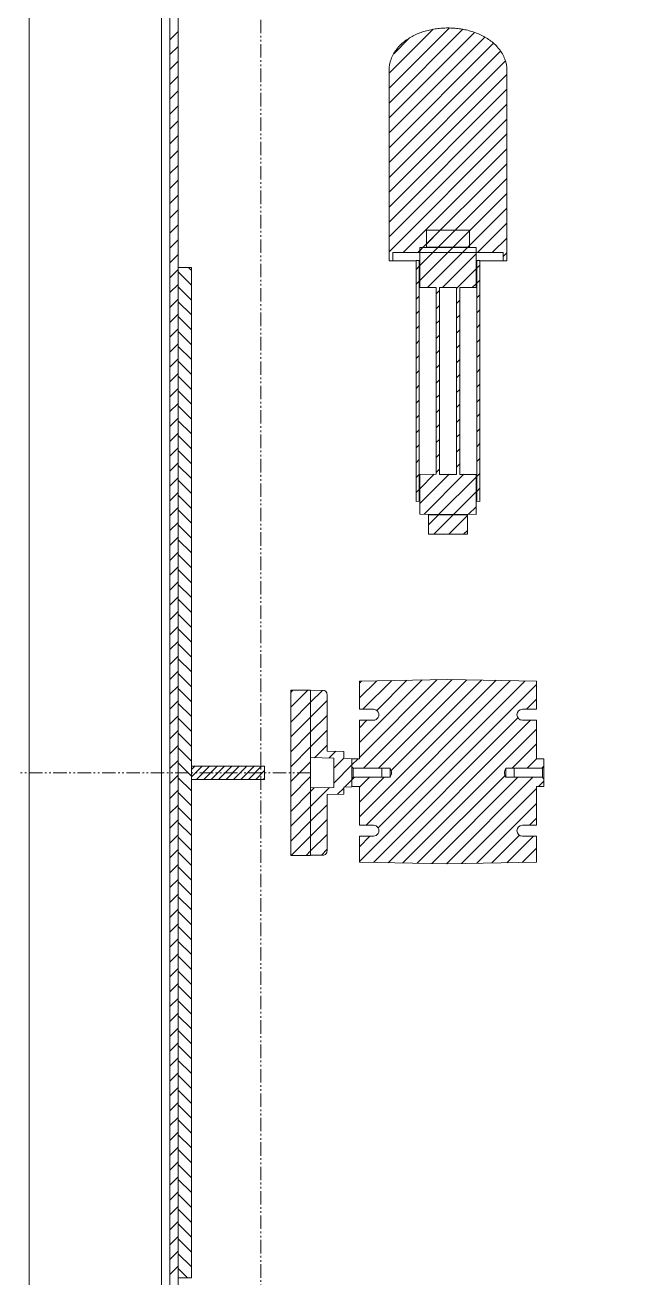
# Model space of a CAD drawing. Header units: millimetres. Extents: x 2179 to 44859, y 3478 to 159868.
# Drawn here: x 34571 to 34938, y 149118 to 149875 of the extents above; entities that cross this region are included whole.
import ezdxf

# ---------------------------------------------------------------- set-up
doc = ezdxf.new("R2010")
doc.units = ezdxf.units.MM
doc.linetypes.add('IMPORT-PHANTOM2', pattern=[14.732, 8.128, -1.524, 1.016, -1.524, 1.016, -1.524])
for name, color, linetype, lineweight in [('0-1', 7, 'IMPORT-PHANTOM2', 9), ('0-2', 7, 'Continuous', 9), ('2966-1_navrh dispozice stroju-HK_dwg-1', 7, 'Continuous', 9)]:
    doc.layers.add(name, color=color, linetype=linetype, lineweight=lineweight)

# ---------------------------------------------------------------- blocks, each defined once
blk = doc.blocks.new('2966-1_navrh dispozice stroju-HK_dwg__X1565-903140-1NP _ stroje - KOTVÍCÍ BODY')
at = {"layer": '0-2'}
for p, q in [((-26827.39, 18509.95), (-26832.39, 18514.95)), ((-26818.41, 18509.95), (-26823.41, 18514.95)), ((-26809.43, 18509.95), (-26814.43, 18514.95)), ((-26800.45, 18509.95), (-26805.45, 18514.95)), ((-26791.47, 18509.95), (-26796.47, 18514.95)), ((-26782.49, 18509.95), (-26787.49, 18514.95)), ((-26773.51, 18509.95), (-26778.51, 18514.95)), ((-26764.53, 18509.95), (-26769.53, 18514.95)), ((-26755.55, 18509.95), (-26760.55, 18514.95)), ((-26746.57, 18509.95), (-26751.57, 18514.95)), ((-26737.59, 18509.95), (-26742.59, 18514.95)), ((-26728.61, 18509.95), (-26733.61, 18514.95)), ((-26719.63, 18509.95), (-26724.63, 18514.95)), ((-26710.65, 18509.95), (-26715.65, 18514.95)), ((-26701.67, 18509.95), (-26706.67, 18514.95)), ((-26692.69, 18509.95), (-26697.69, 18514.95)), ((-26683.71, 18509.95), (-26688.71, 18514.95)), ((-26674.73, 18509.95), (-26679.73, 18514.95)), ((-26665.75, 18509.95), (-26670.75, 18514.95)), ((-26656.77, 18509.95), (-26661.77, 18514.95)), ((-26647.79, 18509.95), (-26652.79, 18514.95)), ((-26638.81, 18509.95), (-26643.81, 18514.95)), ((-26629.83, 18509.95), (-26634.83, 18514.95)), ((-26620.85, 18509.95), (-26625.85, 18514.95)), ((-26611.87, 18509.95), (-26616.87, 18514.95)), ((-26602.89, 18509.95), (-26607.89, 18514.95)), ((-26593.91, 18509.95), (-26598.91, 18514.95)), ((-26584.93, 18509.95), (-26589.93, 18514.95)), ((-26575.95, 18509.95), (-26580.95, 18514.95)), ((-26566.97, 18509.95), (-26571.97, 18514.95)), ((-26557.99, 18509.95), (-26562.99, 18514.95)), ((-26549.01, 18509.95), (-26554.01, 18514.95)), ((-26540.03, 18509.95), (-26545.03, 18514.95)), ((-26531.05, 18509.95), (-26536.05, 18514.95)), ((-26522.07, 18509.95), (-26527.07, 18514.95)), ((-26513.09, 18509.95), (-26518.09, 18514.95)), ((-26504.11, 18509.95), (-26509.11, 18514.95)), ((-26495.13, 18509.95), (-26500.13, 18514.95)), ((-26486.15, 18509.95), (-26491.15, 18514.95)), ((-26477.17, 18509.95), (-26482.17, 18514.95)), ((-26468.18, 18509.95), (-26473.18, 18514.95)), ((-26459.2, 18509.95), (-26464.2, 18514.95)), ((-26450.22, 18509.95), (-26455.22, 18514.95)), ((-26441.24, 18509.95), (-26446.24, 18514.95)), ((-26432.26, 18509.95), (-26437.26, 18514.95)), ((-26423.28, 18509.95), (-26428.28, 18514.95)), ((-26414.3, 18509.95), (-26419.3, 18514.95)), ((-26405.32, 18509.95), (-26410.32, 18514.95)), ((-26396.34, 18509.95), (-26401.34, 18514.95)), ((-26387.36, 18509.95), (-26392.36, 18514.95)), ((-26378.38, 18509.95), (-26383.38, 18514.95)), ((-26369.4, 18509.95), (-26374.4, 18514.95)), ((-26360.42, 18509.95), (-26365.42, 18514.95)), ((-26351.44, 18509.95), (-26356.44, 18514.95)), ((-26342.46, 18509.95), (-26347.46, 18514.95)), ((-26333.48, 18509.95), (-26338.48, 18514.95)), ((-26324.5, 18509.95), (-26329.5, 18514.95)), ((-26315.52, 18509.95), (-26320.52, 18514.95)), ((-26306.54, 18509.95), (-26311.54, 18514.95)), ((-26297.56, 18509.95), (-26302.56, 18514.95)), ((-26288.58, 18509.95), (-26293.58, 18514.95)), ((-26279.6, 18509.95), (-26284.6, 18514.95)), ((-26270.62, 18509.95), (-26275.62, 18514.95)), ((-26261.64, 18509.95), (-26266.64, 18514.95)), ((-26252.66, 18509.95), (-26257.66, 18514.95)), ((-26243.68, 18509.95), (-26248.68, 18514.95)), ((-26234.7, 18509.95), (-26239.7, 18514.95)), ((-26225.72, 18509.95), (-26230.72, 18514.95)), ((-26216.74, 18509.95), (-26221.74, 18514.95)), ((-26207.76, 18509.95), (-26212.76, 18514.95)), ((-26198.78, 18509.95), (-26203.78, 18514.95)), ((-26189.8, 18509.95), (-26194.8, 18514.95)), ((-26180.82, 18509.95), (-26185.82, 18514.95)), ((-26171.84, 18509.95), (-26176.84, 18514.95)), ((-26162.86, 18509.95), (-26167.86, 18514.95)), ((-26153.88, 18509.95), (-26158.88, 18514.95)), ((-26144.9, 18509.95), (-26149.9, 18514.95)), ((-26135.92, 18509.95), (-26140.92, 18514.95)), ((-26126.94, 18509.95), (-26131.94, 18514.95)), ((-26117.95, 18509.95), (-26122.95, 18514.95)), ((-26108.97, 18509.95), (-26113.97, 18514.95)), ((-26099.99, 18509.95), (-26104.99, 18514.95)), ((-26091.01, 18509.95), (-26096.01, 18514.95)), ((-26082.03, 18509.95), (-26087.03, 18514.95))]:
    blk.add_line(p, q, dxfattribs=at)
blk = doc.blocks.new('2966-1_navrh dispozice stroju-HK_dwg__X1590-903165-1NP _ stroje - KOTVÍCÍ BODY')
at = {"layer": '0-2'}
for p, q in [((-26387.66, 18734.75), (-26388.86, 18735.95)), ((-26376.52, 18732.59), (-26379.88, 18735.95)), ((-26331.24, 18624.45), (-26438.24, 18731.45)), ((-26423.2, 18725.39), (-26429.26, 18731.45)), ((-26330.44, 18650.59), (-26411.3, 18731.45)), ((-26387.67, 18716.8), (-26402.32, 18731.45)), ((-26387.66, 18725.77), (-26393.34, 18731.45)), ((-26329.98, 18677.07), (-26382.14, 18729.23)), ((-26330.11, 18686.18), (-26375.38, 18731.45)), ((-26330.27, 18695.32), (-26366.4, 18731.45)), ((-26353.2, 18727.23), (-26357.42, 18731.45)), ((-26330.59, 18713.6), (-26346.6, 18729.61)), ((-26330.75, 18722.74), (-26339.45, 18731.45)), ((-26351.56, 18635.79), (-26440.38, 18724.61)), ((-26330.6, 18641.77), (-26416.6, 18727.77)), ((-26330.43, 18704.46), (-26347.13, 18721.16)), ((-26353.2, 18628.45), (-26440.54, 18715.79)), ((-26330.75, 18632.94), (-26418.04, 18720.23)), ((-26330.14, 18668.25), (-26382.14, 18720.25)), ((-26358.18, 18624.45), (-26440.7, 18706.97)), ((-26330.29, 18659.42), (-26383.29, 18712.42)), ((-26386.28, 18643.57), (-26440.86, 18698.15)), ((-26387.66, 18635.97), (-26441.02, 18689.33)), ((-26387.66, 18626.99), (-26441.19, 18680.51)), ((-26394.1, 18624.45), (-26441.11, 18671.46)), ((-26403.08, 18624.45), (-26440.95, 18662.32)), ((-26422.53, 18634.92), (-26440.78, 18653.17)), ((-26423.2, 18626.61), (-26440.62, 18644.02)), ((-26367.16, 18624.45), (-26382.13, 18639.42)), ((-26430.02, 18624.45), (-26440.45, 18634.88)), ((-26376.14, 18624.45), (-26382.14, 18630.45)), ((-26340.22, 18624.45), (-26346.6, 18630.83)), ((-26439, 18624.45), (-26440.28, 18625.73)), ((-26412.06, 18624.45), (-26416.6, 18628.99)), ((-26389.6, 18619.95), (-26393.29, 18623.64)), ((-26380.62, 18619.95), (-26382.14, 18621.47))]:
    blk.add_line(p, q, dxfattribs=at)
blk = doc.blocks.new('2966-1_navrh dispozice stroju-HK_dwg__X1591-903166-1NP _ stroje - KOTVÍCÍ BODY')
at = {"layer": '0-2'}
for p, q in [((-26387.58, 18608.95), (-26393.63, 18615)), ((-26378.6, 18608.95), (-26389.6, 18619.95)), ((-26376.2, 18615.53), (-26380.62, 18619.95)), ((-26371.94, 18611.26), (-26375.62, 18614.95)), ((-26393.8, 18606.19), (-26397.88, 18610.27)), ((-26427.46, 18594.95), (-26434.59, 18602.07)), ((-26418.48, 18594.95), (-26428.48, 18604.95)), ((-26409.5, 18594.95), (-26419.5, 18604.95)), ((-26400.52, 18594.95), (-26410.52, 18604.95)), ((-26393.96, 18597.37), (-26401.54, 18604.95)), ((-26364.6, 18594.95), (-26376, 18606.35)), ((-26355.62, 18594.95), (-26365.62, 18604.95)), ((-26346.64, 18594.95), (-26356.64, 18604.95)), ((-26337.66, 18594.95), (-26347.66, 18604.95)), ((-26335.2, 18601.47), (-26338.68, 18604.95)), ((-26373.58, 18594.95), (-26375.84, 18597.2))]:
    blk.add_line(p, q, dxfattribs=at)
blk = doc.blocks.new('2966-1_navrh dispozice stroju-HK_dwg__X1592-903167-1NP _ stroje - KOTVÍCÍ BODY')
at = {"layer": '0-2'}
for p, q in [((-26528.9, 18678.43), (-26540.2, 18689.73)), ((-26528.9, 18687.41), (-26531.22, 18689.73)), ((-26528.9, 18669.45), (-26540.6, 18681.15)), ((-26534.6, 18666.16), (-26540.6, 18672.17))]:
    blk.add_line(p, q, dxfattribs=at)
blk = doc.blocks.new('2966-1_navrh dispozice stroju-HK_dwg__X1593-903168-1NP _ stroje - KOTVÍCÍ BODY')
at = {"layer": '0-2'}
for p, q in [((-26677.76, 18674.62), (-26698.09, 18694.95)), ((-26677.22, 18683.06), (-26689.11, 18694.95)), ((-26677.76, 18692.58), (-26680.13, 18694.95)), ((-26540.9, 18672.47), (-26563.38, 18694.95)), ((-26540.9, 18681.45), (-26554.4, 18694.95)), ((-26540.9, 18690.43), (-26545.42, 18694.95)), ((-26677.76, 18665.64), (-26701.9, 18689.78)), ((-26668.24, 18683.06), (-26670.21, 18685.03)), ((-26659.26, 18683.06), (-26661.23, 18685.03)), ((-26650.28, 18683.06), (-26652.25, 18685.03)), ((-26641.3, 18683.06), (-26643.27, 18685.03)), ((-26632.32, 18683.06), (-26634.29, 18685.03)), ((-26623.34, 18683.06), (-26625.31, 18685.03)), ((-26614.36, 18683.06), (-26616.33, 18685.03)), ((-26605.38, 18683.06), (-26607.35, 18685.03)), ((-26596.4, 18683.06), (-26598.37, 18685.03)), ((-26587.42, 18683.06), (-26589.39, 18685.03)), ((-26578.44, 18683.06), (-26580.41, 18685.03)), ((-26569.46, 18683.06), (-26571.43, 18685.03)), ((-26540.9, 18663.49), (-26565.05, 18687.63)), ((-26682.05, 18660.95), (-26701.9, 18680.8)), ((-26547.34, 18660.95), (-26565.05, 18678.65)), ((-26691.03, 18660.95), (-26701.9, 18671.82)), ((-26674, 18670.86), (-26675.97, 18672.83)), ((-26665.02, 18670.86), (-26666.99, 18672.83)), ((-26656.04, 18670.86), (-26658.01, 18672.83)), ((-26647.06, 18670.86), (-26649.03, 18672.83)), ((-26638.08, 18670.86), (-26640.05, 18672.83)), ((-26629.1, 18670.86), (-26631.07, 18672.83)), ((-26620.12, 18670.86), (-26622.09, 18672.83)), ((-26611.14, 18670.86), (-26613.11, 18672.83)), ((-26602.16, 18670.86), (-26604.13, 18672.83)), ((-26593.18, 18670.86), (-26595.15, 18672.83)), ((-26584.2, 18670.86), (-26586.17, 18672.83)), ((-26575.22, 18670.86), (-26577.19, 18672.83)), ((-26566.24, 18670.86), (-26568.21, 18672.83)), ((-26556.32, 18660.95), (-26565.05, 18669.67)), ((-26700.01, 18660.95), (-26701.9, 18662.84))]:
    blk.add_line(p, q, dxfattribs=at)
blk = doc.blocks.new('2966-1_navrh dispozice stroju-HK_dwg__X1594-903169-1NP _ stroje - KOTVÍCÍ BODY')
at = {"layer": '0-2'}
for p, q in [((-26688.8, 18658.72), (-26690.65, 18660.57)), ((-26679.82, 18658.72), (-26681.67, 18660.57)), ((-26670.84, 18658.72), (-26672.69, 18660.57)), ((-26661.86, 18658.72), (-26663.71, 18660.57)), ((-26652.88, 18658.72), (-26654.73, 18660.57)), ((-26643.9, 18658.72), (-26645.75, 18660.57)), ((-26634.92, 18658.72), (-26636.77, 18660.57)), ((-26625.94, 18658.72), (-26627.79, 18660.57)), ((-26616.96, 18658.72), (-26618.81, 18660.57)), ((-26607.98, 18658.72), (-26609.83, 18660.57)), ((-26599, 18658.72), (-26600.85, 18660.57)), ((-26590.02, 18658.72), (-26591.87, 18660.57)), ((-26581.04, 18658.72), (-26582.89, 18660.57)), ((-26572.06, 18658.72), (-26573.91, 18660.57)), ((-26563.08, 18658.72), (-26564.93, 18660.57)), ((-26554.1, 18658.72), (-26555.95, 18660.57))]:
    blk.add_line(p, q, dxfattribs=at)
blk = doc.blocks.new('2966-1_navrh dispozice stroju-HK_dwg__X1595-903170-1NP _ stroje - KOTVÍCÍ BODY')
at = {"layer": '0-2'}
for p, q in [((-26689.48, 18695.32), (-26691.33, 18697.17)), ((-26680.5, 18695.32), (-26682.35, 18697.17)), ((-26671.52, 18695.32), (-26673.37, 18697.17)), ((-26662.54, 18695.32), (-26664.39, 18697.17)), ((-26653.56, 18695.32), (-26655.41, 18697.17)), ((-26644.58, 18695.32), (-26646.43, 18697.17)), ((-26635.6, 18695.32), (-26637.45, 18697.17)), ((-26626.62, 18695.32), (-26628.47, 18697.17)), ((-26617.64, 18695.32), (-26619.49, 18697.17)), ((-26608.66, 18695.32), (-26610.51, 18697.17)), ((-26599.68, 18695.32), (-26601.53, 18697.17)), ((-26590.7, 18695.32), (-26592.55, 18697.17)), ((-26581.72, 18695.32), (-26583.57, 18697.17)), ((-26572.74, 18695.32), (-26574.59, 18697.17)), ((-26563.76, 18695.32), (-26565.61, 18697.17)), ((-26554.78, 18695.32), (-26556.63, 18697.17))]:
    blk.add_line(p, q, dxfattribs=at)
blk = doc.blocks.new('2966-1_navrh dispozice stroju-HK_dwg__X1596-903171-1NP _ stroje - KOTVÍCÍ BODY')
at = {"layer": '0-2'}
for p, q in [((-26702.2, 18681.1), (-26712.07, 18690.97)), ((-26702.2, 18690.08), (-26703.09, 18690.97)), ((-26702.2, 18672.12), (-26712.4, 18682.32)), ((-26703.98, 18664.92), (-26712.4, 18673.34))]:
    blk.add_line(p, q, dxfattribs=at)
blk = doc.blocks.new('2966-1_navrh dispozice stroju-HK_dwg__X1597-903172-1NP _ stroje - KOTVÍCÍ BODY')
at = {"layer": '0-2'}
for p, q in [((-26735.3, 18642.36), (-26806.48, 18713.53)), ((-26726.32, 18642.36), (-26797.5, 18713.53)), ((-26717.34, 18642.36), (-26788.52, 18713.53)), ((-26708.36, 18642.36), (-26779.53, 18713.53)), ((-26699.38, 18642.36), (-26770.55, 18713.53)), ((-26698.9, 18650.86), (-26761.57, 18713.53)), ((-26698.9, 18659.84), (-26752.59, 18713.53)), ((-26698.9, 18668.82), (-26743.61, 18713.53)), ((-26698.9, 18677.8), (-26734.63, 18713.53)), ((-26698.9, 18686.78), (-26725.65, 18713.53)), ((-26698.9, 18695.76), (-26716.67, 18713.53)), ((-26698.9, 18704.74), (-26707.69, 18713.53)), ((-26696.48, 18711.3), (-26698.71, 18713.53)), ((-26762.24, 18642.36), (-26825.33, 18705.45)), ((-26753.26, 18642.36), (-26820.61, 18709.71)), ((-26744.28, 18642.36), (-26814.58, 18712.66)), ((-26771.22, 18642.36), (-26829.04, 18700.18)), ((-26780.2, 18642.36), (-26831.84, 18694)), ((-26789.18, 18642.36), (-26833.73, 18686.91)), ((-26798.16, 18642.36), (-26834.5, 18678.7)), ((-26807.14, 18642.36), (-26833.72, 18668.94)), ((-26818.91, 18645.15), (-26828.49, 18654.72))]:
    blk.add_line(p, q, dxfattribs=at)
blk = doc.blocks.new('2966-1_navrh dispozice stroju-HK_dwg__X1598-903173-1NP _ stroje - KOTVÍCÍ BODY')
at = {"layer": '0-2'}
for p, q in [((-26689.9, 18521.25), (-26688.2, 18522.95)), ((-26687.22, 18514.95), (-26679.22, 18522.95)), ((-26678.24, 18514.95), (-26670.24, 18522.95)), ((-26669.26, 18514.95), (-26661.26, 18522.95)), ((-26660.28, 18514.95), (-26652.28, 18522.95)), ((-26651.3, 18514.95), (-26643.3, 18522.95)), ((-26642.32, 18514.95), (-26634.32, 18522.95)), ((-26633.34, 18514.95), (-26625.34, 18522.95)), ((-26624.36, 18514.95), (-26616.36, 18522.95)), ((-26615.38, 18514.95), (-26607.38, 18522.95)), ((-26606.4, 18514.95), (-26598.4, 18522.95)), ((-26597.42, 18514.95), (-26589.42, 18522.95)), ((-26588.44, 18514.95), (-26580.44, 18522.95)), ((-26579.46, 18514.95), (-26571.46, 18522.95)), ((-26570.48, 18514.95), (-26562.48, 18522.95)), ((-26561.5, 18514.95), (-26553.5, 18522.95)), ((-26552.51, 18514.95), (-26544.51, 18522.95)), ((-26543.53, 18514.95), (-26535.53, 18522.95)), ((-26534.55, 18514.95), (-26526.55, 18522.95)), ((-26525.57, 18514.95), (-26517.57, 18522.95)), ((-26516.59, 18514.95), (-26508.59, 18522.95)), ((-26507.61, 18514.95), (-26499.61, 18522.95)), ((-26498.63, 18514.95), (-26490.63, 18522.95)), ((-26489.65, 18514.95), (-26481.65, 18522.95)), ((-26480.67, 18514.95), (-26472.67, 18522.95)), ((-26471.69, 18514.95), (-26463.69, 18522.95)), ((-26462.71, 18514.95), (-26454.71, 18522.95)), ((-26453.73, 18514.95), (-26445.73, 18522.95)), ((-26444.75, 18514.95), (-26436.75, 18522.95)), ((-26435.77, 18514.95), (-26427.77, 18522.95)), ((-26426.79, 18514.95), (-26418.79, 18522.95)), ((-26417.81, 18514.95), (-26409.81, 18522.95)), ((-26408.83, 18514.95), (-26400.83, 18522.95)), ((-26399.85, 18514.95), (-26391.85, 18522.95)), ((-26390.87, 18514.95), (-26382.87, 18522.95)), ((-26381.89, 18514.95), (-26373.89, 18522.95)), ((-26372.91, 18514.95), (-26364.91, 18522.95)), ((-26363.93, 18514.95), (-26355.93, 18522.95)), ((-26354.95, 18514.95), (-26346.95, 18522.95)), ((-26345.97, 18514.95), (-26337.97, 18522.95)), ((-26336.99, 18514.95), (-26328.99, 18522.95)), ((-26328.01, 18514.95), (-26320.01, 18522.95)), ((-26319.03, 18514.95), (-26311.03, 18522.95)), ((-26310.05, 18514.95), (-26302.05, 18522.95)), ((-26301.07, 18514.95), (-26293.07, 18522.95)), ((-26292.09, 18514.95), (-26284.09, 18522.95)), ((-26283.11, 18514.95), (-26275.11, 18522.95)), ((-26274.13, 18514.95), (-26266.13, 18522.95)), ((-26265.15, 18514.95), (-26257.15, 18522.95)), ((-26256.17, 18514.95), (-26248.17, 18522.95)), ((-26247.19, 18514.95), (-26239.19, 18522.95)), ((-26238.21, 18514.95), (-26230.21, 18522.95)), ((-26229.23, 18514.95), (-26221.23, 18522.95)), ((-26220.25, 18514.95), (-26212.25, 18522.95)), ((-26211.27, 18514.95), (-26203.27, 18522.95)), ((-26202.28, 18514.95), (-26194.28, 18522.95)), ((-26193.3, 18514.95), (-26185.3, 18522.95)), ((-26184.32, 18514.95), (-26176.32, 18522.95)), ((-26175.34, 18514.95), (-26167.34, 18522.95)), ((-26166.36, 18514.95), (-26158.36, 18522.95)), ((-26157.38, 18514.95), (-26149.38, 18522.95)), ((-26148.4, 18514.95), (-26140.4, 18522.95)), ((-26139.42, 18514.95), (-26131.42, 18522.95)), ((-26130.44, 18514.95), (-26122.44, 18522.95)), ((-26121.46, 18514.95), (-26113.46, 18522.95)), ((-26112.48, 18514.95), (-26104.48, 18522.95)), ((-26103.5, 18514.95), (-26095.5, 18522.95)), ((-26094.52, 18514.95), (-26086.52, 18522.95)), ((-26085.54, 18514.95), (-26079.9, 18520.59))]:
    blk.add_line(p, q, dxfattribs=at)
blk = doc.blocks.new('2966-1_navrh dispozice stroju-HK_dwg__X1599-903174-1NP _ stroje - KOTVÍCÍ BODY')
at = {"layer": '0-2'}
for p, q in [((-26424.44, 18582.95), (-26434.78, 18593.29)), ((-26415.46, 18582.95), (-26427.46, 18594.95)), ((-26406.48, 18582.95), (-26418.48, 18594.95)), ((-26397.5, 18582.95), (-26409.5, 18594.95)), ((-26388.52, 18582.95), (-26400.52, 18594.95)), ((-26379.54, 18582.95), (-26391.54, 18594.95)), ((-26370.56, 18582.95), (-26382.56, 18594.95)), ((-26361.58, 18582.95), (-26373.58, 18594.95)), ((-26352.6, 18582.95), (-26364.6, 18594.95)), ((-26343.62, 18582.95), (-26355.62, 18594.95)), ((-26335.02, 18583.32), (-26346.64, 18594.95)), ((-26335.02, 18592.3), (-26337.66, 18594.95)), ((-26433.42, 18582.95), (-26434.78, 18584.31))]:
    blk.add_line(p, q, dxfattribs=at)
blk = doc.blocks.new('2966-1_navrh dispozice stroju-HK_dwg__X1600-903175-1NP _ stroje - KOTVÍCÍ BODY')
at = {"layer": '0-2'}
for p, q in [((-26380.9, 18557.37), (-26388.9, 18565.37)), ((-26380.9, 18561.86), (-26386.16, 18567.12)), ((-26380.9, 18566.35), (-26381.67, 18567.12)), ((-26380.9, 18552.88), (-26388.9, 18560.88)), ((-26380.9, 18548.39), (-26388.9, 18556.39)), ((-26380.9, 18543.9), (-26388.9, 18551.9)), ((-26380.9, 18539.41), (-26388.9, 18547.41)), ((-26380.9, 18534.92), (-26388.9, 18542.92)), ((-26380.9, 18530.43), (-26388.9, 18538.43)), ((-26380.9, 18525.94), (-26388.9, 18533.94)), ((-26382.4, 18522.95), (-26388.9, 18529.45)), ((-26386.89, 18522.95), (-26388.9, 18524.96))]:
    blk.add_line(p, q, dxfattribs=at)
blk = doc.blocks.new('2966-1_navrh dispozice stroju-HK_dwg-867852-1NP _ stroje - KOTVÍCÍ BODY')
at = {"layer": '0-1'}
blk.add_line((-13033.83, 29530.57), (-14683.48, 26786.21), dxfattribs=at)
at = {"layer": '0-1', "flags": 128}
blk.add_lwpolyline([(-12552.37, 28972.8), (-12222.65, 29521.33), (-13422.55, 30242.6), (-13649.24, 29865.49), (-12449.33, 29144.22)], dxfattribs=at)
at = {"layer": '0-2'}
for p, q in [((-13723, 29839.82), (-12437.39, 29067.03)), ((-12478.61, 28998.47), (-13764.22, 29771.26)), ((-13014.04, 29568.84), (-13009.31, 29566))]:
    blk.add_line(p, q, dxfattribs=at)
at = {"layer": '0-2', "flags": 128}
for points in [[(-12432.24, 29075.61), (-13717.85, 29848.39), (-13720.43, 29844.11), (-12434.81, 29071.32)], [(-13265.05, 29781.59), (-13278.47, 29759.27), (-13269.73, 29754.01), (-13256.31, 29776.34)], [(-13271.52, 29750.45), (-13250.82, 29738.01), (-13245.72, 29746.51), (-13149.12, 29688.44), (-13154.22, 29679.94), (-13133.53, 29667.5), (-13116.01, 29696.64), (-13136.71, 29709.08), (-13141.81, 29700.59), (-13238.41, 29758.65), (-13233.31, 29767.15), (-13254, 29779.59)], [(-13121.59, 29702.59), (-13246.13, 29777.45), (-13247.08, 29775.87), (-13122.55, 29701.01)], [(-13239.43, 29756.96), (-13142.83, 29698.89), (-13148.1, 29690.13), (-13244.7, 29748.2)], [(-13140.45, 29671.23), (-13264.98, 29746.08), (-13265.94, 29744.5), (-13141.4, 29669.64)], [(-13118.44, 29692.02), (-13130.58, 29671.82), (-13120.56, 29665.79), (-13108.42, 29685.99)], [(-12813.64, 29304.87), (-12809.51, 29311.72), (-13332.33, 29625.99), (-13336.45, 29619.13)], [(-12997.26, 29494.58), (-12991.07, 29504.87), (-13076.58, 29556.27), (-13082.77, 29545.98)], [(-13067.49, 29466.8), (-13074.35, 29470.92), (-13051.59, 29508.78), (-13044.74, 29504.65)]]:
    blk.add_lwpolyline(points, close=True, dxfattribs=at)
for points in [[(-13246, 29777.38), (-13238.72, 29789.49), (-13237.57, 29791.4), (-13336.13, 29850.65)], [(-13372.8, 29789.64), (-13274.24, 29730.4), (-13273.09, 29732.31), (-13265.81, 29744.42)], [(-13238.72, 29789.49), (-13243, 29792.06), (-13277.37, 29734.89), (-13273.09, 29732.31)], [(-13047.08, 29582.87), (-13051.46, 29575.58), (-13066.08, 29584.37), (-13039.35, 29630.72), (-13010.95, 29676.08), (-12996.33, 29667.29), (-13000.71, 29660)], [(-12995.05, 29656.6), (-12990.67, 29663.89), (-12970.71, 29651.89), (-12968.32, 29655.7), (-12964.33, 29653.3)], [(-12972.83, 29637.41), (-12972.83, 29637.41), (-12963.97, 29652.15), (-12959.23, 29649.3), (-12968.09, 29634.56), (-12972.83, 29637.41), (-12975.41, 29633.13), (-12970.66, 29630.28), (-12968.09, 29634.56), (-12968.09, 29634.56)], [(-12963.97, 29652.15), (-12964.33, 29653.3), (-12958.05, 29649.53), (-12954.05, 29647.13), (-12956.3, 29643.23), (-12936.34, 29631.23), (-12940.71, 29623.94)], [(-12935.06, 29620.54), (-12930.68, 29627.82), (-12917.22, 29619.74), (-12943.99, 29573.4), (-12972.35, 29528.03), (-12985.8, 29536.12), (-12981.43, 29543.4)], [(-13024.09, 29553.88), (-13028.08, 29556.28), (-13025.83, 29560.18), (-13045.8, 29572.18), (-13041.42, 29579.47)], [(-13018.17, 29551.26), (-13022.9, 29554.11), (-13014.04, 29568.84), (-13014.05, 29568.85), (-13011.47, 29573.13), (-13006.73, 29570.28)], [(-12987.08, 29546.8), (-12991.46, 29539.52), (-13011.43, 29551.52), (-13013.82, 29547.71), (-13017.81, 29550.11), (-13018.17, 29551.26), (-13009.31, 29566), (-13009.3, 29565.99), (-13006.73, 29570.28)], [(-13072.25, 29563.04), (-13076.56, 29556.25), (-13041.63, 29535.26), (-13034.21, 29547.13), (-13019.03, 29538), (-13026.03, 29525.88), (-12991.09, 29504.88), (-12987.12, 29511.87)], [(-13068.8, 29563.25), (-13039.88, 29545.87), (-13034.58, 29554.35), (-13031.01, 29552.21), (-13028.2, 29556.35), (-13013.7, 29547.64), (-13016.04, 29543.21), (-13012.47, 29541.06), (-13017.47, 29532.4), (-12988.56, 29515.02)]]:
    blk.add_lwpolyline(points, dxfattribs=at)
at = {"layer": '0-2'}
for centre, start, end in [((-12997.88, 29658.3), 148.98964, 328.98964), ((-12937.89, 29622.24), 148.98964, 328.98964), ((-13044.25, 29581.17), 328.98964, 148.98964), ((-12984.25, 29545.1), 328.98964, 148.98964)]:
    blk.add_arc(centre, 3.3, start, end, dxfattribs=at)
for points, knots in [([(-13336.13, 29850.65), (-13338.12, 29851.85), (-13341.43, 29853.08), (-13346.06, 29853.55), (-13349.55, 29853.37), (-13352.97, 29852.7), (-13356.27, 29851.6), (-13359.42, 29850.14), (-13362.41, 29848.37), (-13365.22, 29846.34), (-13367.84, 29844.08), (-13370.29, 29841.62), (-13372.55, 29839), (-13374.62, 29836.22), (-13376.5, 29833.31), (-13378.18, 29830.29), (-13379.65, 29827.16), (-13380.89, 29823.94), (-13381.9, 29820.64), (-13382.66, 29817.26), (-13383.13, 29813.83), (-13383.28, 29810.37), (-13383.08, 29806.91), (-13382.49, 29803.49), (-13381.48, 29800.17), (-13380.01, 29797.01), (-13377.42, 29793.17), (-13374.79, 29790.83), (-13372.8, 29789.64)], [0, 0, 0, 0, 0.071662, 0.107555, 0.1434, 0.179226, 0.215034, 0.250789, 0.286489, 0.32218, 0.357919, 0.393657, 0.429319, 0.464982, 0.500675, 0.536332, 0.5719, 0.607448, 0.643084, 0.678744, 0.714365, 0.749992, 0.785675, 0.82142, 0.857166, 0.89289, 0.928645, 1, 1, 1, 1]), ([(-12959.23, 29649.3), (-12959.04, 29649.34), (-12958.64, 29649.41), (-12958.24, 29649.49), (-12958.05, 29649.53)], [0, 0, 0, 0, 0.499934, 1, 1, 1, 1]), ([(-12975.41, 29633.13), (-12975.11, 29632.66), (-12974.65, 29631.95), (-12973.88, 29631.13), (-12973.15, 29630.69), (-12972.06, 29630.4), (-12971.22, 29630.32), (-12970.66, 29630.28)], [0, 0, 0, 0, 0.28543, 0.428231, 0.570966, 0.713783, 1, 1, 1, 1]), ([(-13006.73, 29570.28), (-13007.03, 29570.75), (-13007.49, 29571.46), (-13008.26, 29572.28), (-13008.99, 29572.72), (-13010.08, 29573.01), (-13010.91, 29573.09), (-13011.47, 29573.13)], [0, 0, 0, 0, 0.286217, 0.429034, 0.571769, 0.71457, 1, 1, 1, 1]), ([(-13068.8, 29563.25), (-13069.04, 29563.4), (-13069.42, 29563.58), (-13069.96, 29563.73), (-13070.38, 29563.8), (-13070.81, 29563.81), (-13071.23, 29563.75), (-13071.76, 29563.56), (-13072.1, 29563.28), (-13072.25, 29563.04)], [0, 0, 0, 0, 0.221901, 0.332797, 0.443703, 0.554853, 0.666043, 0.777324, 1, 1, 1, 1]), ([(-13022.9, 29554.11), (-13023.1, 29554.07), (-13023.5, 29554), (-13023.89, 29553.92), (-13024.09, 29553.88)], [0, 0, 0, 0, 0.499934, 1, 1, 1, 1]), ([(-12987.12, 29511.87), (-12986.98, 29512.11), (-12986.89, 29512.54), (-12986.98, 29513.11), (-12987.12, 29513.51), (-12987.33, 29513.88), (-12987.59, 29514.22), (-12987.98, 29514.62), (-12988.32, 29514.88), (-12988.56, 29515.02)], [0, 0, 0, 0, 0.222648, 0.334002, 0.445393, 0.556624, 0.667729, 0.778633, 1, 1, 1, 1])]:
    blk.add_open_spline(points, degree=3, knots=knots, dxfattribs=at)
at = {"rotation": 328.989640494807}
for name in ['2966-1_navrh dispozice stroju-HK_dwg__X1597-903172-1NP _ stroje - KOTVÍCÍ BODY', '2966-1_navrh dispozice stroju-HK_dwg__X1565-903140-1NP _ stroje - KOTVÍCÍ BODY', '2966-1_navrh dispozice stroju-HK_dwg__X1596-903171-1NP _ stroje - KOTVÍCÍ BODY', '2966-1_navrh dispozice stroju-HK_dwg__X1593-903168-1NP _ stroje - KOTVÍCÍ BODY', '2966-1_navrh dispozice stroju-HK_dwg__X1595-903170-1NP _ stroje - KOTVÍCÍ BODY', '2966-1_navrh dispozice stroju-HK_dwg__X1594-903169-1NP _ stroje - KOTVÍCÍ BODY', '2966-1_navrh dispozice stroju-HK_dwg__X1592-903167-1NP _ stroje - KOTVÍCÍ BODY', '2966-1_navrh dispozice stroju-HK_dwg__X1590-903165-1NP _ stroje - KOTVÍCÍ BODY', '2966-1_navrh dispozice stroju-HK_dwg__X1598-903173-1NP _ stroje - KOTVÍCÍ BODY', '2966-1_navrh dispozice stroju-HK_dwg__X1591-903166-1NP _ stroje - KOTVÍCÍ BODY', '2966-1_navrh dispozice stroju-HK_dwg__X1599-903174-1NP _ stroje - KOTVÍCÍ BODY', '2966-1_navrh dispozice stroju-HK_dwg__X1600-903175-1NP _ stroje - KOTVÍCÍ BODY']:
    blk.add_blockref(name, (0, 0), dxfattribs=at)

msp = doc.modelspace()

# ---------------------------------------------------------------- block references
at = {"layer": '2966-1_navrh dispozice stroju-HK_dwg-1', "rotation": 301.0103595051954}
msp.add_blockref('2966-1_navrh dispozice stroju-HK_dwg-867852-1NP _ stroje - KOTVÍCÍ BODY', (16148.33, 123038.47), dxfattribs=at)

doc.saveas('drawing.dxf')
